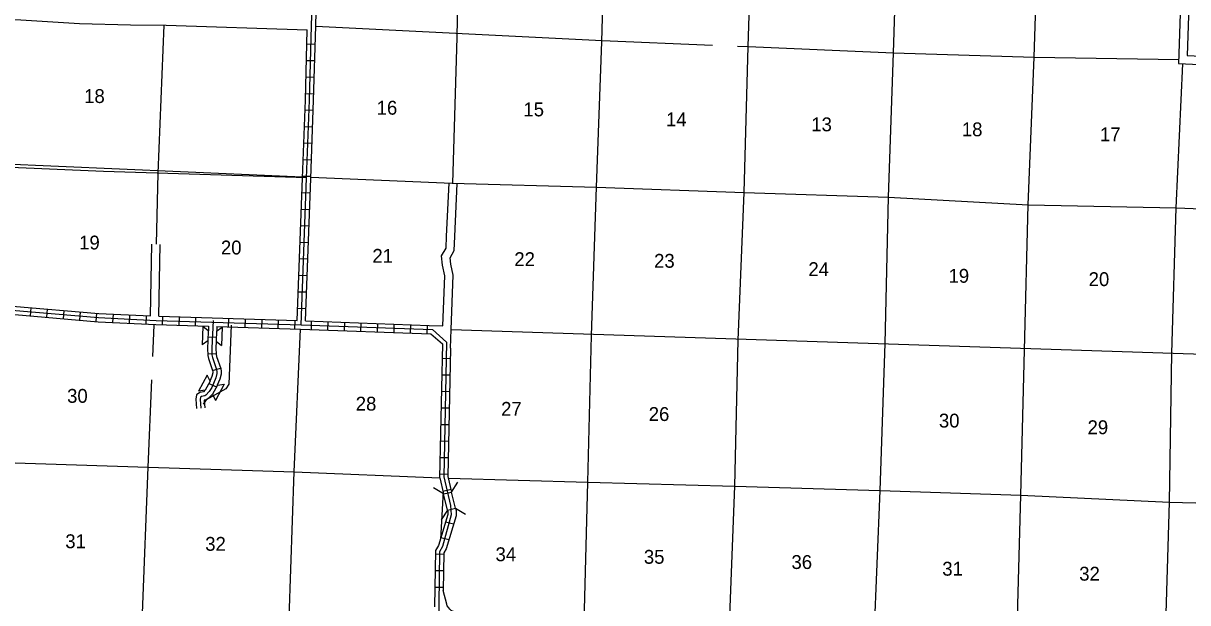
# Model space of a CAD drawing. Extents: x 559883 to 1188370, y 15807626 to 16338751.
# Drawn here: x 882867 to 924870, y 16027036 to 16047940 of the extents above; entities that cross this region are included whole.
import ezdxf

# ---------------------------------------------------------------- set-up
doc = ezdxf.new("R2010")
doc.units = 0
for name, color, linetype in [('L10', 7, 'Continuous'), ('L11', 7, 'Continuous'), ('L13', 7, 'Continuous'), ('L14', 7, 'Continuous'), ('L18', 7, 'Continuous'), ('L8', 7, 'Continuous'), ('L9', 7, 'Continuous')]:
    doc.layers.add(name, color=color, linetype=linetype)

msp = doc.modelspace()

# ---------------------------------------------------------------- linework, layer by layer
at = {"layer": 'L10'}
for points in [[(922192, 16057353), (925195, 16057218), (924854, 16046773), (930632, 16046502)], [(922179, 16057055), (924885, 16056931), (924544, 16046487), (930625, 16046203)], [(877656, 16048237), (880186, 16048139), (882783, 16048063), (884897, 16047929), (886734, 16047888), (888025, 16047877), (893112, 16047703)], [(898006, 16037025), (898068, 16038824), (897991, 16039208), (897953, 16039549), (898119, 16039829), (898138, 16040256)], [(898302, 16036897), (898369, 16038849), (898288, 16039254), (898263, 16039482), (898415, 16039741), (898438, 16040243)]]:
    msp.add_lwpolyline(points, dxfattribs=at)
at = {"layer": 'L11'}
for p, q in [((887454, 16037381), (887510, 16039974)), ((887754, 16037368), (887810, 16039964))]:
    msp.add_line(p, q, dxfattribs=at)
for points in [[(898138, 16040256), (898224, 16042175)], [(898438, 16040243), (898524, 16042165)], [(897513, 16037043), (898006, 16037025)], [(898279, 16036216), (898302, 16036897)]]:
    msp.add_lwpolyline(points, dxfattribs=at)
at = {"layer": 'L13'}
for p, q in [((878247, 16043037), (892937, 16042404)), ((893237, 16042391), (898339, 16042170)), ((898302, 16036897), (934079, 16035721)), ((898008, 16031049), (897912, 16029330))]:
    msp.add_line(p, q, dxfattribs=at)
for points in [[(898359, 16042170), (898520, 16047431), (898609, 16052661), (898844, 16058046), (899032, 16063250)], [(908298, 16024981), (908328, 16025942), (908535, 16031244), (908659, 16036514), (908875, 16041841), (909015, 16047103), (909188, 16052356), (909452, 16060394)], [(903102, 16026319), (903229, 16031384), (903369, 16036671), (903545, 16042024), (903734, 16047268), (903881, 16052496), (904102, 16057733)], [(918609, 16020453), (918706, 16025634), (918855, 16030912), (918985, 16036150), (919116, 16041395), (919332, 16046713), (919505, 16051949), (919701, 16057166)], [(913086, 16010221), (913179, 16015257), (913393, 16020492), (913559, 16025795), (913775, 16031080), (913957, 16036382), (914072, 16041670), (914260, 16046872), (914426, 16052158), (914590, 16056536)], [(887668, 16039969), (887736, 16042535), (887946, 16047878)], [(893416, 16047840), (903747, 16047319), (907728, 16047156)], [(908633, 16047119), (909015, 16047103), (914260, 16046872), (919332, 16046713), (924549, 16046632)], [(923672, 16015908), (923847, 16020198), (924053, 16025433), (924217, 16030669), (924293, 16036034), (924457, 16041278), (924692, 16046480)], [(898339, 16042170), (903545, 16042024), (908875, 16041841), (914072, 16041670), (919116, 16041395), (924457, 16041278), (929678, 16041082), (934884, 16040886)], [(887540, 16035913), (887589, 16037055)], [(892089, 16013382), (892149, 16015974), (892322, 16021218), (892462, 16026488), (892643, 16031757), (892868, 16036909)], [(886725, 16011065), (886851, 16016114), (887032, 16021375), (887172, 16026654), (887371, 16031922), (887505, 16035077)], [(877175, 16032290), (882207, 16032092), (887371, 16031922), (892643, 16031757), (897889, 16031544)], [(898200, 16031534), (903229, 16031384), (908535, 16031244), (913775, 16031080), (918855, 16030912), (924217, 16030669), (929406, 16030532), (934606, 16030370)]]:
    msp.add_lwpolyline(points, dxfattribs=at)
at = {"layer": 'L18'}
for p, q in [((889348, 16037002), (889321, 16036340)), ((889541, 16036845), (889348, 16037002)), ((889839, 16036833), (890043, 16036974)), ((890043, 16036974), (890016, 16036311)), ((889541, 16036845), (889526, 16036481)), ((889839, 16036833), (889824, 16036468)), ((889526, 16036481), (889321, 16036340)), ((889824, 16036468), (890016, 16036311)), ((889500, 16035250), (889187, 16034665)), ((889605, 16035025), (889500, 16035250)), ((889605, 16035025), (889433, 16034703)), ((889868, 16034884), (889696, 16034563)), ((890114, 16034922), (889801, 16034337)), ((889868, 16034884), (890114, 16034922)), ((889433, 16034703), (889187, 16034665)), ((889696, 16034563), (889801, 16034337)), ((898029, 16030960), (897670, 16031183)), ((898029, 16030960), (898319, 16031028)), ((898319, 16031028), (898542, 16031387)), ((898455, 16030447), (898319, 16031028)), ((898165, 16030379), (898029, 16030960)), ((898165, 16030379), (897942, 16030021)), ((898165, 16030379), (898455, 16030447)), ((898455, 16030447), (898814, 16030225))]:
    msp.add_line(p, q, dxfattribs=at)
at = {"layer": 'L8'}
for p, q in [((893416, 16047840), (893470, 16049574)), ((893099, 16047199), (893397, 16047190)), ((893082, 16046602), (893381, 16046594)), ((893066, 16046006), (893364, 16045998)), ((893049, 16045410), (893347, 16045401)), ((893029, 16044815), (893327, 16044804)), ((893006, 16044219), (893304, 16044207)), ((892984, 16043623), (893282, 16043611)), ((892961, 16043026), (893259, 16043015)), ((892939, 16042430), (893237, 16042419)), ((892917, 16041834), (893215, 16041823)), ((892894, 16041238), (893192, 16041227)), ((892872, 16040642), (893170, 16040630)), ((892850, 16040045), (893148, 16040034)), ((892828, 16039449), (893126, 16039438)), ((892805, 16038853), (893104, 16038842)), ((892783, 16038257), (893081, 16038246)), ((883137, 16037680), (883112, 16037383)), ((883731, 16037630), (883706, 16037333)), ((884326, 16037580), (884301, 16037283)), ((884920, 16037530), (884895, 16037233)), ((885514, 16037480), (885489, 16037183)), ((886105, 16037448), (886090, 16037150)), ((886701, 16037418), (886686, 16037120)), ((887297, 16037388), (887282, 16037090)), ((887754, 16037368), (892743, 16037213)), ((887890, 16037363), (887881, 16037065)), ((888486, 16037344), (888477, 16037046)), ((889083, 16037326), (889073, 16037028)), ((892761, 16037661), (893059, 16037649)), ((889851, 16037003), (892868, 16036909)), ((890272, 16037285), (890263, 16036987)), ((890871, 16037270), (890862, 16036972)), ((891468, 16037252), (891458, 16036954)), ((892064, 16037234), (892055, 16036935)), ((892660, 16037215), (892651, 16036917)), ((893257, 16037195), (893247, 16036897)), ((893853, 16037173), (893843, 16036875)), ((894450, 16037152), (894439, 16036854)), ((895046, 16037131), (895035, 16036833)), ((895642, 16037109), (895631, 16036811)), ((896238, 16037088), (896228, 16036790)), ((896834, 16037066), (896824, 16036768)), ((897431, 16037045), (897420, 16036747)), ((889534, 16036629), (889831, 16036615)), ((897985, 16036371), (897886, 16031544)), ((898282, 16036216), (898187, 16031588)), ((889521, 16036021), (889820, 16036032)), ((898273, 16035838), (897975, 16035844)), ((889698, 16035408), (889980, 16035503)), ((898261, 16035242), (897963, 16035248)), ((889565, 16034943), (889841, 16034830)), ((898249, 16034645), (897951, 16034651)), ((898237, 16034049), (897938, 16034055)), ((898224, 16033452), (897926, 16033458)), ((898212, 16032856), (897914, 16032862)), ((898200, 16032259), (897902, 16032265)), ((898188, 16031663), (897890, 16031669)), ((898187, 16031588), (898319, 16031028)), ((898297, 16031117), (898006, 16031049)), ((898391, 16029869), (898101, 16029947)), ((898216, 16029299), (897926, 16029376)), ((898034, 16028777), (897736, 16028782)), ((898024, 16028181), (897726, 16028185)), ((898014, 16027584), (897716, 16027589))]:
    msp.add_line(p, q, dxfattribs=at)
for points in [[(892888, 16037059), (893085, 16042347), (893191, 16045166), (893267, 16047848), (893436, 16053037)], [(893043, 16037203), (893235, 16042341), (893341, 16045161), (893416, 16047840)], [(892743, 16037213), (892935, 16042353), (893042, 16045170), (893112, 16047703)], [(877246, 16037999), (878421, 16038232), (879144, 16038156), (880640, 16037769), (882459, 16037588), (885584, 16037325), (887657, 16037221), (892888, 16037059), (897626, 16036889), (898136, 16036438)], [(877401, 16038182), (878414, 16038384), (879171, 16038304), (880666, 16037917), (882473, 16037737), (885594, 16037475), (887454, 16037381)], [(882562, 16037429), (885574, 16037175), (887651, 16037071), (889551, 16037012)], [(889711, 16037218), (889663, 16036219), (889672, 16035980), (889695, 16035882), (889842, 16035447), (889853, 16035368), (889850, 16035308), (889813, 16035152), (889668, 16034801), (889574, 16034651), (889451, 16034522), (889413, 16034504), (889294, 16034480), (889256, 16034452), (889242, 16034373), (889266, 16034058)], [(890371, 16037046), (890284, 16034924), (890169, 16034751), (889462, 16034361), (889361, 16034203)], [(889551, 16037012), (889543, 16036843)], [(889851, 16037003), (889843, 16036836)], [(892868, 16036909), (897567, 16036741), (897985, 16036371)], [(893043, 16037203), (897513, 16037043)], [(889526, 16036481), (889513, 16036220), (889523, 16035960), (889551, 16035841), (889695, 16035412), (889703, 16035361), (889701, 16035329), (889669, 16035198), (889601, 16035033)], [(889825, 16036467), (889814, 16036218), (889822, 16036000), (889840, 16035924), (889989, 16035481), (890004, 16035374), (889999, 16035286), (889956, 16035106), (889864, 16034883)], [(898136, 16036438), (898037, 16031572), (898277, 16030546), (898299, 16030212), (897993, 16029063), (897886, 16028875), (897840, 16026050), (897738, 16021584)], [(889414, 16034700), (889363, 16034647), (889232, 16034621), (889118, 16034537), (889092, 16034379), (889116, 16034047)], [(889697, 16034562), (889540, 16034398), (889460, 16034361), (889395, 16034347), (889415, 16034069)], [(889568, 16034249), (889569, 16034249)], [(897889, 16031544), (898029, 16030960)], [(898165, 16030379), (898180, 16030321), (898182, 16030213), (897841, 16029100)], [(898455, 16030447), (898480, 16030359), (898483, 16030171), (898119, 16028981)], [(897841, 16029100), (897737, 16028916), (897704, 16026884)], [(898119, 16028981), (898036, 16028835), (898014, 16027480)], [(899446, 16026439), (898432, 16026690), (898304, 16026756), (898251, 16026803), (898213, 16026847), (898162, 16026929), (898140, 16026981), (898014, 16027480)]]:
    msp.add_lwpolyline(points, dxfattribs=at)
at = {"layer": 'L9'}
msp.add_lwpolyline([(878515, 16042917), (885758, 16042603), (893096, 16042376)], dxfattribs=at)

# ---------------------------------------------------------------- texts
at = {"layer": 'L14'}
for s, p in [('18', (885062, 16045064)), ('16', (895614, 16044643)), ('15', (900907, 16044583)), ('14', (906053, 16044223)), ('13', (911291, 16044043)), ('18', (916723, 16043863)), ('17', (921705, 16043683)), ('19', (884882, 16039780)), ('20', (889996, 16039600)), ('21', (895460, 16039300)), ('22', (900580, 16039180)), ('23', (905621, 16039120)), ('24', (911188, 16038820)), ('19', (916243, 16038579)), ('20', (921297, 16038459)), ('30', (884447, 16034248)), ('28', (894859, 16033967)), ('27', (900103, 16033779)), ('26', (905428, 16033592)), ('30', (915895, 16033356)), ('29', (921257, 16033116)), ('31', (884382, 16029003)), ('32', (889429, 16028909)), ('34', (899900, 16028534)), ('35', (905252, 16028441)), ('36', (910577, 16028253)), ('31', (916017, 16028012)), ('32', (920957, 16027832))]:
    msp.add_text(s, height=500, rotation=359.9998, dxfattribs=at).set_placement(p)

doc.saveas('drawing.dxf')
